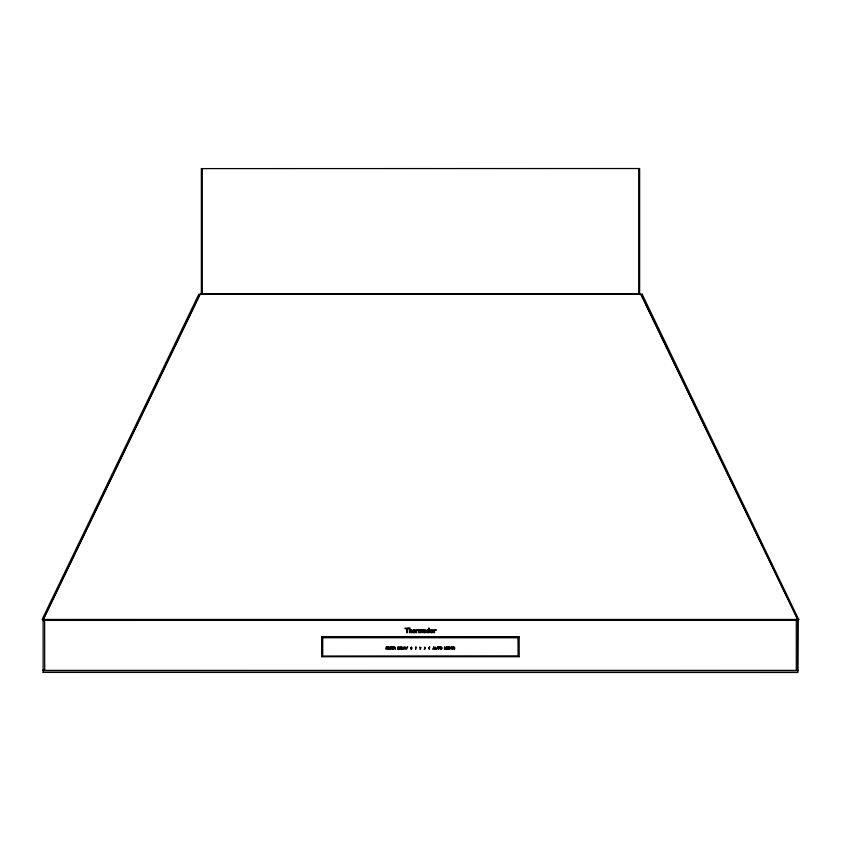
<?xml version="1.0" encoding="UTF-8"?>
<svg xmlns="http://www.w3.org/2000/svg" width="841" height="841" viewBox="0 0 841 841"><rect width="100%" height="100%" fill="white"/><g stroke="black" fill="none" stroke-linecap="round" stroke-linejoin="round"><path stroke-width="1.26" d="M199.674 294.676L198.802 294.245L42.134 619.375L42.723 619.88M797.804 619.27L797.667 619.964L43.333 619.964L43.196 619.27M43.122 620.259L43.122 670.004L43.7 670.309M43.185 620.837L44.71 620.259M43.122 670.676L43.122 672.474M44.71 670.372L44.636 620.322M201.356 168.526L201.356 294.287M199.979 294.749L43.154 619.922M202.313 294.287L202.313 168.526M321.84 656.779L321.84 637.005M322.744 637.751L518.256 637.793L518.413 655.875L322.744 656.033L322.744 637.793M519.16 656.779L519.16 637.005M638.687 168.526L638.687 294.287M796.29 620.259L796.29 670.372M797.667 670.424L797.878 620.259M43.28 670.214L43.185 669.793M642.209 294.255L798.761 619.67M798.855 619.354L797.983 619.775M403.375 649.305C403.932 642.65 406.424 651.722 404.973 648.632L401.977 649.305L401.977 647.013L402.303 649.01L403.333 649.305M436.09 629.972L435.775 630.498A1.114 1.114 0 0 0 435.291 630.203L434.629 630.561A1.093 1.093 0 0 0 434.482 631.128L434.482 632.705L433.882 632.705L433.882 629.688L434.482 630.382L435.365 629.625A1.156 1.156 0 0 1 436.069 629.993M42.902 619.933L199.979 293.993L640.821 293.94L798.098 619.933M641.021 294.749L797.846 619.922M797.878 672.474L797.878 670.676M641.326 294.665L642.093 294.108M425.988 632.642L425.147 632.506A1.293 1.293 0 0 1 424.211 632.779C422.003 631.749 426.082 630.918 424.768 630.203A1.272 1.272 0 0 0 423.664 630.697L423.643 630.035M43.185 670.75L797.815 670.75M321.882 637.036L519.118 637.036M519.118 656.737L321.882 656.737M797.3 670.309L797.878 670.372M797.51 672.474L43.185 672.401M201.43 168.599L639.644 168.526L639.644 294.287L201.43 294.213M43.28 620.406L797.815 620.311L797.72 670.214M796.364 620.322L797.51 620.259M440.558 647.023L441.42 647.076A1.156 1.156 0 0 1 441.42 649.231L440.547 649.294M448.043 646.981L447.875 646.992A1.198 1.198 0 0 0 446.813 648.337A1.125 1.125 0 0 0 447.549 649.252L448.032 649.336A2.155 2.155 0 0 0 448.905 649.147L448.905 648.18L448.137 648.18L448.579 648.937A1.787 1.787 0 0 1 448.085 649.042L447.149 648.159L448.032 647.286A1.724 1.724 0 0 1 448.863 647.517L448.863 647.181A2.281 2.281 0 0 0 448.043 646.95M428.153 630.161L427.196 631.055A1.671 1.671 0 0 0 427.207 631.486L428.71 632.201L428.71 630.277A1.503 1.503 0 0 0 428.153 630.161M797.846 619.439L43.154 619.439M322.061 636.91L518.939 636.91M43.49 670.372L797.51 670.372M422.161 629.636L422.939 630.33L423.012 632.705L421.572 630.182A1.524 1.524 0 0 0 421.12 630.519L421.12 632.705L420.521 632.705C422.045 629.594 417.62 629.226 419.217 632.705L418.618 632.705L418.618 629.688L419.217 630.088A1.409 1.409 0 0 1 420.09 629.583L421.005 630.172A2.008 2.008 0 0 1 421.362 629.835A1.135 1.135 0 0 1 422.161 629.625M399.212 647.118L397.772 647.013L397.772 649.305L399.023 649.263A1.135 1.135 0 0 0 399.223 647.107M395.554 649.168C394.65 647.36 393.241 650.566 393.882 647.013L395.07 647.244L394.892 648.19A2.66 2.66 0 0 1 395.281 648.789L395.344 648.853M518.34 637.814L518.361 655.875M425.746 632.222L425.651 630.172L424.8 629.636A1.356 1.356 0 0 0 423.612 630.004M435.649 648.537C437.005 650.86 438.865 643.849 436.584 649.305A1.524 1.524 0 0 1 436.153 649.326C434.366 649.252 435.89 644.994 435.649 648.369M321.84 637.226L321.84 656.548M431.307 629.783A1.493 1.493 0 0 0 429.982 631.044A1.766 1.766 0 0 0 430.003 631.612L430.066 631.812A1.493 1.493 0 0 0 430.907 632.653L431.317 632.758A1.966 1.966 0 0 0 432.001 632.716L432.4 632.569A1.451 1.451 0 0 0 433.062 631.822L433.126 631.612A1.84 1.84 0 0 0 433.168 630.95L433.126 630.739A1.461 1.461 0 0 0 432.39 629.825L431.99 629.678A1.913 1.913 0 0 0 431.317 629.636M440.684 649.284A1.156 1.156 0 0 1 440.695 647.034M394.871 647.644C394.387 648.821 394.187 646.456 394.871 647.686M425.294 647.581L424.6 649.336A1.104 1.104 0 0 1 424.116 649.199C426.198 649.126 423.149 645.867 425.294 647.581M410.555 647.99C411.659 652.122 412.637 644.648 410.555 647.99M420.815 647.696C420.216 649.252 420.542 649.841 419.806 648.947A8.126 8.126 0 0 0 420.216 648.4A1.43 1.43 0 0 0 420.542 647.686L419.575 647.202L420.815 647.696M399.549 648.159L398.108 649.01L398.108 647.307L399.549 648.159M412.626 630.939L412.994 632.274A1.346 1.346 0 0 0 413.646 632.705L414.087 632.768A2.145 2.145 0 0 0 415.296 632.421L415.286 631.833A1.997 1.997 0 0 1 414.087 632.232C411.47 630.887 416.694 631.99 414.981 630.035A1.083 1.083 0 0 0 414.571 629.73L413.635 629.678A1.304 1.304 0 0 0 412.889 630.193L412.626 630.939M426.587 630.908L426.85 632.127A1.272 1.272 0 0 0 427.428 632.6L429.309 632.705L429.309 628.122L428.71 628.122L428.71 629.751A1.871 1.871 0 0 0 428.08 629.615L427.47 629.741A1.398 1.398 0 0 0 426.681 630.519L426.587 630.908M440.022 648.033C441.441 651.249 442.45 645.362 440.022 648.033M453.751 647.507L454.739 648.747L453.762 649.126A1.051 1.051 0 0 0 454.403 649.336C454.455 648.148 455.139 646.182 453.772 647.423M424.2 631.833L424.978 632.232L425.147 631.213A7.033 7.033 0 0 0 424.779 631.349L424.221 631.759M410.902 647.791L410.892 647.906A2.502 2.502 0 0 0 410.881 648.285L411.228 649.01L411.68 648.411A2.449 2.449 0 0 0 411.68 647.906L411.354 647.297L410.902 647.791M430.592 630.887L430.571 631.023A1.346 1.346 0 0 0 430.592 631.465L431.391 632.222A1.272 1.272 0 0 0 431.832 632.201L432.537 631.475A1.356 1.356 0 0 0 432.558 631.034L431.822 630.203A1.167 1.167 0 0 0 431.401 630.172L430.592 630.887M413.257 630.771C416.232 632.054 413.909 628.921 413.257 630.771M404.468 647.507L404.122 648.337L404.836 648.337L404.468 647.507M433.967 647.507L433.62 648.337L434.334 648.337L433.967 647.507M433.851 647.002L432.873 649.305L433.493 648.632L435.112 649.305L433.851 647.002M416.715 630.256L416.022 629.688L416.022 632.705L416.621 632.705L416.621 631.128A1.093 1.093 0 0 1 416.768 630.55L417.43 630.203A1.114 1.114 0 0 1 417.903 630.498L418.229 629.972A1.156 1.156 0 0 0 417.514 629.594L416.715 630.256M407.643 647.013L406.466 649.305L405.614 647.013L406.624 647.801L407.643 647.013M429.383 647.602L428.857 648.253L429.394 647.602M429.583 646.981L428.426 648.4L429.394 648.548L429.394 649.305L429.583 646.981M410.061 630.466L409.988 632.705L409.388 632.705L409.388 628.122L409.988 628.122L409.988 630.088A1.167 1.167 0 0 1 410.818 629.625A1.146 1.146 0 0 1 411.186 629.657L411.932 632.705L411.333 632.705L411.123 630.245L410.061 630.466M408.863 628.122L405.036 628.122L405.036 628.711L406.624 628.711L406.624 632.705L407.275 632.705L407.275 628.711L408.863 628.711L408.863 628.122M387.323 647.013L386.103 647.013L386.103 649.305L386.429 648.243L387.323 648.243L386.429 647.307L387.323 647.013M388.006 647.013L387.68 649.305L388.006 647.013M388.836 647.013L388.51 649.305L389.877 649.305L388.836 649.01L388.836 647.013M391.885 647.013L389.972 647.013L390.76 647.307L390.76 649.305L391.086 647.307L391.885 647.013M393.493 647.013L392.19 647.013L392.19 649.305L393.525 649.305L392.526 649.01L392.526 648.295L393.462 648.295L392.526 647.307L393.493 647.013M401.599 647.013L400.295 647.013L400.295 649.305L401.63 649.305L400.621 649.01L400.621 648.295L401.567 648.295L400.621 647.307L401.599 647.013M415.938 647.013L415.612 649.305L415.938 647.013M439.465 647.013L437.551 647.013L438.34 647.307L438.34 649.305L438.676 647.307L439.465 647.013M444.731 647.013L444.405 649.305L445.772 649.305L444.731 649.01L444.731 647.013M446.392 647.013L446.056 649.305L446.392 647.013M449.714 647.013L449.388 649.305L449.714 648.306L450.997 648.306C451.333 651.764 451.333 644.553 450.997 648.012L449.714 648.012L449.714 647.013M453.562 647.013L451.638 647.013L452.437 647.307L452.437 649.305L452.763 647.307L453.562 647.013"/></g></svg>
